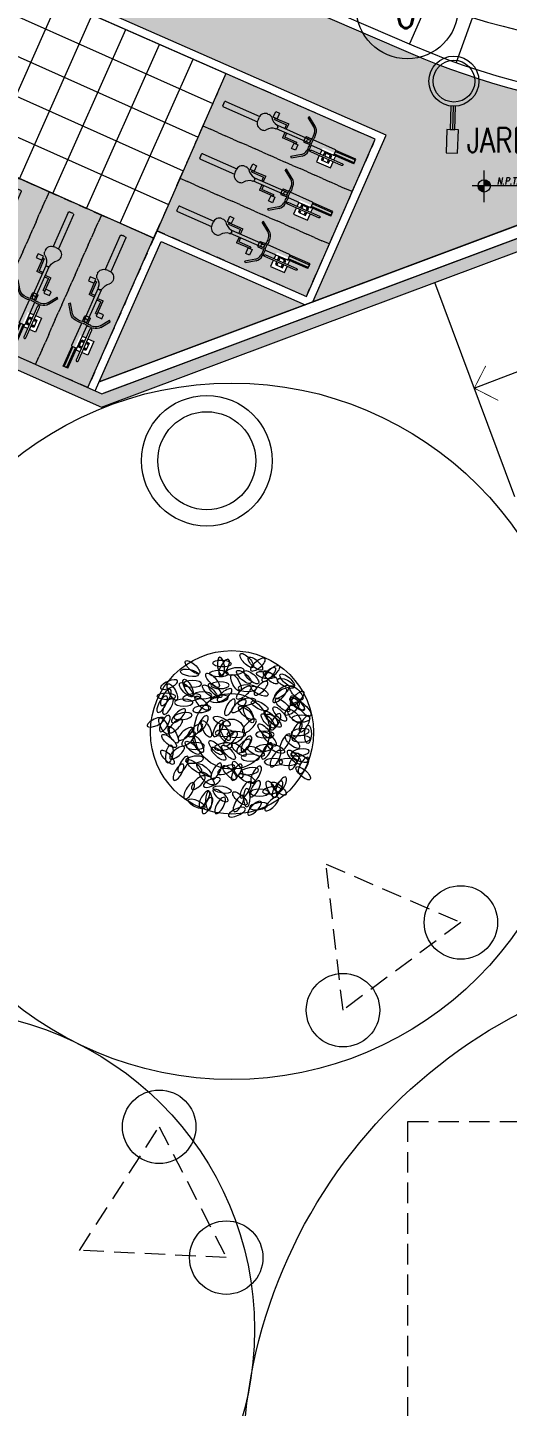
# Model space of a CAD drawing. Header units: millimetres. Extents: x 2471 to 2909, y 1327 to 1568.
# Drawn here: x 2653.18 to 2659.06, y 1389.19 to 1406.07 of the extents above; entities that cross this region are included whole.
import ezdxf
from ezdxf.enums import TextEntityAlignment as Align
from ezdxf.xclip import XClip

# ---------------------------------------------------------------- set-up
doc = ezdxf.new("R2010")
doc.units = ezdxf.units.MM
doc.header["$XCLIPFRAME"] = 2
doc.set_wipeout_variables(frame=1)
for name, pattern in [('ACAD_ISO07W100', [3, 0, -3]), ('CENTER', [2, 1.25, -0.25, 0.25, -0.25]), ('HIDDEN', [0.375, 0.25, -0.125]), ('HIDDEN2', [0.1875, 0.125, -0.0625]), ('PHANTOM', [2.5, 1.25, -0.25, 0.25, -0.25, 0.25, -0.25]), ('XREF_MOBILIARIO_200612$0$DASHED', [19.049999999999997, 12.7, -6.35]), ('XREF_MOBILIARIO_200612$0$DASHED2', [0.375, 0.25, -0.125]), ('XREF_MOBILIARIO_200612$0$HIDDEN2', [0.1875, 0.125, -0.0625])]:
    doc.linetypes.add(name, pattern=pattern)
doc.layers.get('0').update_dxf_attribs({"color": 251, "lineweight": 9})
for name, color, linetype, lineweight in [('A-BICICLETAS', 251, 'Continuous', 13), ('A-EJES', 251, 'PHANTOM', 13), ('A-ESTRUCTURA-HATCH', 251, 'Continuous', 13), ('A-HATCH', 251, 'Continuous', 13), ('A-JARDIN', 251, 'Continuous', 13), ('A-MOBILIARIO', 251, 'Continuous', 13), ('A-MURO ALTO', 251, 'Continuous', 13), ('A-MURO BAJO', 251, 'Continuous', 13), ('A-PROYECCIONES', 251, 'HIDDEN', 13), ('A_30_DispositivosElect', 251, 'Continuous', 13), ('A_30_DispositivosSanit', 251, 'Continuous', 13), ('A_50_TextoAmbiente', 251, 'Continuous', 13), ('A_50_TextoIndicaciones', 251, 'Continuous', 13), ('DLP_VERDE', 251, 'Continuous', 13), ('HATCH', 251, 'Continuous', 13), ('XREF_MOBILIARIO_200612$0$A-TECHO-PROY', 251, 'XREF_MOBILIARIO_200612$0$DASHED', 13), ('XREF_MOBILIARIO_200612$0$I-MUEBLES', 251, 'Continuous', 13), ('XREF_PAISAJISMO_200612$0$A-AN-SYMB', 251, 'Continuous', 13), ('XREF_PAISAJISMO_200612$0$A-PISO', 251, 'Continuous', 13), ('XREF_PAISAJISMO_200612$0$A-PISO-BAJO', 251, 'Continuous', 13), ('XREF_PAISAJISMO_200612$0$HATCH MUROS', 251, 'Continuous', 13), ('XREF_PAISAJISMO_200612$0$I-VEGETACION', 251, 'Continuous', 13), ('XREF_VEGETACION_200612$0$0_PA_ficus', 251, 'Continuous', 13)]:
    doc.layers.add(name, color=color, linetype=linetype, lineweight=lineweight)
doc.styles.add('R100-200', font='romans.shx', dxfattribs={"width": 0.8, "height": 0.3})
doc.styles.add('R80', font='romans.shx', dxfattribs={"width": 0.8, "oblique": 15, "height": 0.1})
doc.styles.add('R80-200', font='romans.shx', dxfattribs={"width": 0.8, "oblique": 10, "height": 0.2})
doc.styles.add('ROMANS', font='romans.shx', dxfattribs={"width": 0.8})

# ---------------------------------------------------------------- blocks, each defined once
blk = doc.blocks.new('TRAZO 2')
at = {"color": 8}
for p, q in [((89.25793376364163, 62.04972528293729, -8.087886063709095e-07), (88.06466411333531, 59.28030292131007, -8.087886063709095e-07)), ((89.66321661628899, 61.91677612811327, -8.087886063709095e-07), (88.63503870763816, 59.05342884454876, -8.087886063709095e-07))]:
    blk.add_line(p, q, dxfattribs=at)
blk.add_arc((91.42486191814533, 68.19328573346138, -8.087886063709095e-07), 8.973568103414745, 253.2064177021454, 292.9666354099556, dxfattribs=at)
blk = doc.blocks.new('A$C64a6e5d1')
at = {"layer": 'A-EJES', "linetype": 'Continuous'}
blk.add_circle((81.94953140366124, 28.38580467365682), 0.6249999999999999, dxfattribs=at)
at = {"layer": 'A-EJES', "color": 1, "linetype": 'Continuous', "style": 'ROMANS', "width": 0.8}
blk.add_text('J', height=0.4999999999999999, dxfattribs=at).set_placement((81.94953140366124, 28.38580467365682), align=Align.MIDDLE_CENTER)
blk = doc.blocks.new('EST P1')
at = {"layer": 'A-ESTRUCTURA-HATCH'}
h = blk.add_hatch(dxfattribs=at)
h.set_pattern_fill('ANSI31', color=256, scale=0.02, angle=-1.27e-14)
h.set_pattern_definition([(44.99999999999999, (-226392.077087921, -8188203.059610654), (-0.04490128060534576, 0.04490128060534578), [])])
h.paths.add_polyline_path([(-3.609998156578513, 5.049997552298009), (-3.610000176762696, 4.849997552111745), (-44.785000133008, 4.84999814722687), (-44.78500010908465, -0.1500023566186428), (-46.9899987593235, -0.1500020446255803), (-46.98999930798891, -11.15000239294022), (-3.609999100328423, -11.15005090925843), (-3.609999100328423, -11.40005090925843), (-47.23999938514316, -11.40005881432444), (-47.23999953552266, 0.1499976431950927), (-45.03499953550636, 0.1499976431950927), (-45.0350001337647, 5.049998153932393)])
h.paths.add_polyline_path([(5.875668717722874, 4.849997540004551), (5.875668724213028, 5.04999746195972), (35.53000006324146, 5.049996703863144), (35.53000006324146, 4.849997698329389)])
h.paths.add_polyline_path([(47.9150172030495, 5.049996227957308), (35.58000069746049, 5.049997348338366), (35.58000069746049, 4.849997348152101), (47.9150167714979, 4.849997607059777)])
h.paths.add_polyline_path([(51.86500159354182, 4.849997512064874), (53.37567124809721, 4.84999814722687), (53.37566821934888, 5.049995731562376), (51.86500180143048, 5.049995731562376)])
edge = h.paths.add_edge_path()
edge.add_arc((63.30066905260901, -0.1500025354325771), 9.699999993899837, 359.9999991583288, 539.9999991583288)
edge.add_line((53.60066905870917, -0.1500023929402232), (53.80066905872081, -0.1500023929402232))
edge.add_arc((63.30066905263811, -0.1500025345012546), 9.4999999939173, 0.904707007975901, 179.9999991462264, ccw=False)
edge.add_line((72.79948476422578, -2.6654452085495e-06), (70.35068066572421, 2.236943691968918e-05))
edge.add_line((70.35068066572421, 2.236943691968918e-05), (70.35067913253442, -0.1499448418617249))
edge.add_line((70.35067913253442, -0.1499448418617249), (73.00066904650885, -0.150002677924931))
edge = h.paths.add_edge_path()
edge.add_arc((63.30071679371758, -0.1499939998611808), 3.299962339182982, 0.0008535084975947384, 49.99468487219946)
edge.add_line((65.42212619486963, 2.377727027982473), (65.4221670004481, -0.1499835988506675))
edge.add_line((65.4221670004481, -0.1499835988506675), (65.27216700115241, -0.1499896282330155))
edge.add_line((65.27216700115241, -0.1499896282330155), (65.27206754402141, 2.496426238678396))
edge.add_arc((63.30066965197329, -0.1500051133334637), 3.300001295406272, 53.31658296793058, 179.9999577317531)
edge.add_line((60.00066835692269, -0.1500026788562536), (59.80066835691105, -0.1500026788562536))
edge.add_arc((63.30067374499049, -0.1500072199851274), 3.50000538808239, 2.4573619850427235, 179.9999256608235, ccw=False)
edge.add_line((66.79746054686257, 5.869567394256592e-05), (69.45068066581734, 3.157090395689011e-05))
edge.add_line((69.45068066581734, 3.157090395689011e-05), (69.45067913254024, -0.1499448418617249))
edge.add_line((69.45067913254024, -0.1499448418617249), (66.60067913253442, -0.1499448418617249))
h.paths.add_polyline_path([(-3.559999100340065, -11.15003591403365), (35.53000069747213, -11.15003591403365), (35.53000069747213, -11.40006590355188), (-3.559999100340065, -11.40006590355188)])
h.paths.add_polyline_path([(35.58000069746049, -11.1500659417361), (71.88000514594023, -11.1501255556941), (71.88000514594023, -11.40006201900542), (35.58000069746049, -11.40000240504742)])
blk = doc.blocks.new('A$C47ad906b')
at = {"linetype": 'ACAD_ISO07W100'}
blk.add_blockref('EST P1', (27.08587306272238, 53.63165718247183), dxfattribs=at)
blk = doc.blocks.new('SIM NIVEL PLANTA')
at = {"linetype": 'Continuous'}
h = blk.add_hatch(dxfattribs=at)
h.set_pattern_fill('_USER', color=256, scale=0.0999963382923852, angle=45, style=0, pattern_type=0)
h.set_pattern_definition([(45, (35396.10580914898, 26516.48920438578), (-0.0707080889003696, 0.0707080889003696), [])])
h.paths.add_polyline_path([(-17.03192196782002, 1e-16), (-15.53208676343602, 1e-16, 0.4092090227661144), (-17.03192196782002, 1.474380134766136)])
h.paths.add_polyline_path([(-18.53175717220401, -1e-16, 0.4192358746569979), (-17.03192196782002, -1.525729753993459), (-17.03192196782002, 0)])
for p, q in [((-17.03192196782002, -3.974827738415029), (-17.03192196782002, 3.71603278895526)), ((0, 0), (-20, 0))]:
    blk.add_line(p, q)
blk.add_circle((-17.03192196782002, -0.0256748096136619), 1.500054944379798, dxfattribs=at)
at = {"style": 'R80'}
blk.add_attdef('N.P.T.+0.00', text='', height=2.029999999999998, dxfattribs=at).set_placement((-7.766043381718013, 2.014999999999999), align=Align.MIDDLE_CENTER)
blk = doc.blocks.new('XREF_VEGETACION_200612$0$FICUS')
at = {"color": 251, "lineweight": 9}
blk.add_circle((0.5864796282112366, 0.315280323382467), 0.4, dxfattribs=at)
at = {"color": 251, "lineweight": 0, "extrusion": (0, 0, -1)}
for centre, major_axis, ratio, start_param, end_param in [((0.5327388649166096, 0.638210698030889), (-0.006410600426255842, 0.04472005977279572), 0.3684211748656328, 3.141592653643388, 9.424777960822974), ((0.5476775644201552, 0.6330791153013706), (0.02234142553536064, 0.03926627368301424), 0.3684211748617768, 3.141592653571638, 9.424777960751225), ((0.601647491013864, 0.6138202529400587), (0.04462719390776559, 0.007028023046474403), 0.3684211748498238, 3.141592653625614, 9.4247779608052), ((0.7672885463980492, 0.5980384340509772), (0.03194510560245504, 0.03194510560245518), 0.3684211748878227, 3.141592653589792, 9.42477796076938), ((0.7286882197804516, 0.5309696854092181), (0.03194510560245505, 0.03194510560245505), 0.3684211748878228, 3.141592653589792, 9.42477796076938), ((0.2443842682696413, 0.4529052693396807), (0.02234142553126547, 0.03926627368534434), 0.3684211748910645, 3.141592653854718, 9.424777961034305), ((0.2624991375778336, 0.486288505140692), (0.02234142553126547, 0.03926627368534434), 0.3684211748910645, 3.141592653854718, 9.424777961034305), ((0.2729172321851365, 0.4433973878622055), (0.02234142553536064, 0.03926627368301424), 0.3684211748617768, 3.141592653571638, 9.424777960751225), ((0.5236368270270759, 0.4791184565983713), (0.04462719390634241, 0.007028023045083365), 0.3684211748744535, 3.141592653587303, 9.424777960766887), ((0.5762105283356505, 0.438167336396873), (0.02234142553507889, 0.03926627368230848), 0.3684211748679162, 3.141592653485878, 9.424777960665462), ((0.6583825002599042, 0.4649393195286393), (0.04462719390634241, 0.007028023045083365), 0.3684211748744535, 3.141592653587303, 9.424777960766887), ((0.8208826098416466, 0.4955218336544931), (0.03194510560245504, 0.03194510560245518), 0.368421174863996, 3.141592653589792, 9.42477796076938), ((0.3244512000965187, 0.3962678886018693), (0.03194510560245504, 0.03194510560245518), 0.3684211748759093, 3.141592653589792, 9.42477796076938), ((0.4385343131289119, 0.4294914845377207), (0.04462719390631249, 0.007028023046034723), 0.3684211748620869, 3.141592653598871, 9.424777960778457), ((0.7997187543369364, 0.366858150344342), (0.02234142553580591, 0.0392662736835221), 0.3684211748480505, 3.141592653540858, 9.424777960720444), ((0.2569762514758622, 0.3583503034897149), (0.02234142553126547, 0.03926627368534434), 0.3684211748910645, 3.141592653854718, 9.424777961034305), ((0.4430567055096617, 0.3573502525687218), (0.02234142553536064, 0.03926627368301424), 0.3684211748617768, 3.141592653571638, 9.424777960751225), ((0.5191446005337639, 0.3335805083625019), (0.02234142553536064, 0.03926627368301424), 0.3684211748617768, 3.141592653571638, 9.424777960751225), ((0.6719531842827564, 0.3466408997774124), (0.03194510560245504, 0.03194510560245518), 0.3684211748759093, 3.141592653589792, 9.42477796076938), ((0.9043396132619819, 0.3240726264193654), (0.02234142553126547, 0.03926627368534434), 0.3684211748910645, 3.141592653854718, 9.424777961034305), ((0.9423835738707567, 0.357350236736238), (0.02234142553580591, 0.0392662736835221), 0.3684211748480505, 3.141592653540858, 9.424777960720444), ((0.3740943594457349, 0.2828347901813686), (0.03194510560245504, 0.03194510560245518), 0.368421174863996, 3.141592653589792, 9.42477796076938), ((0.5489996477699606, 0.3117853500880301), (0.04517720159508111, 1.623520000000615e-12), 0.3684211748582171, 3.141592653687336, 9.424777960866923), ((0.6435856796742883, 0.2473869384266436), (0.03194510560245504, 0.03194510560245518), 0.3684211748878227, 3.141592653589792, 9.42477796076938), ((0.657053934817668, 0.2575173731893301), (0.02234142553536064, 0.03926627368301424), 0.3684211748617768, 3.141592653571638, 9.424777960751225), ((0.8472737116680946, 0.2670252709649503), (0.02234142553560815, 0.03926627368363454), 0.3684211748563822, 3.141592653554528, 9.424777960734115), ((0.9207819705770817, 0.3160583856515586), (0.04462719390663056, 0.007028023044014882), 0.3684211748568452, 3.141592653476021, 9.424777960655607), ((0.9248691365937702, 0.2834270759485662), (0.0451772015950811, 2.305920000189245e-12), 0.3684211748582172, 3.14159265372833, 9.424777960907916), ((0.5449124817241682, 0.245162698905915), (0.04462719390651616, 0.00702802304398032), 0.3684211748578107, 3.141592653520209, 9.424777960699796), ((0.7434850403951714, 0.2380731380544603), (0.04462719390634241, 0.007028023045083365), 0.3684211748744535, 3.141592653587303, 9.424777960766887), ((0.7569193084782455, 0.2242397628724575), (0.02234142553536064, 0.03926627368301424), 0.3684211748617768, 3.141592653571638, 9.424777960751225), ((0.7997187543369364, 0.1862082029692829), (0.02234142553536064, 0.03926627368301424), 0.3684211748617768, 3.141592653571638, 9.424777960751225), ((0.8905770731362281, 0.1721560652367771), (0.02234142553507889, 0.03926627368230848), 0.3684211748679162, 3.141592653485878, 9.424777960665462), ((0.9207819705770817, 0.2168044243007898), (0.04462719390663056, 0.007028023044014882), 0.3684211748568452, 3.141592653476021, 9.424777960655607), ((0.3241693646559725, 0.1196529669687152), (0.02234142553126547, 0.03926627368534434), 0.3684211748910645, 3.141592653854718, 9.424777961034305), ((0.3479468170990003, 0.1576845259405673), (0.02234142553536064, 0.03926627368301424), 0.3684211748617768, 3.141592653571638, 9.424777960751225), ((0.5096336300484836, 0.1244068997912109), (0.02234142553126547, 0.03926627368534434), 0.3684211748910645, 3.141592653854718, 9.424777961034305), ((0.6094990036945092, 0.1196529665030539), (0.02234142553507889, 0.03926627368230848), 0.3684211748679162, 3.141592653485878, 9.424777960665462), ((0.6725662525714142, 0.124640038702637), (0.0446271939060997, 0.007028023046625123), 0.3684211748744535, 3.141592653681072, 9.42477796086066), ((0.7046088659117231, 0.1101450682617724), (0.02234142553560815, 0.03926627368363454), 0.3684211748563822, 3.141592653554528, 9.424777960734115), ((0.9376280886353925, 0.1529305763542652), (0.02234142553126547, 0.03926627368534434), 0.3684211748910645, 3.141592653854718, 9.424777961034305), ((0.3763523684610846, 0.02866804134100676), (0.02234142553560815, 0.03926627368363454), 0.3684211748563822, 3.141592653554528, 9.424777960734115), ((0.4214813084399793, 0.06886546546593308), (0.03194510560245504, 0.03194510560245518), 0.368421174863996, 3.141592653589792, 9.42477796076938), ((0.6526749526528874, 0.03363168193027377), (0.02234142553536064, 0.03926627368301424), 0.3684211748617768, 3.141592653571638, 9.424777960751225), ((0.6998533806763589, 0.03883588220924139), (0.02234142553536064, 0.03926627368301424), 0.3684211748617768, 3.141592653571638, 9.424777960751225), ((0.8093790623534005, 0.03644547099247575), (0.02234142553126547, 0.03926627368534434), 0.3684211748910645, 3.141592653854718, 9.424777961034305), ((0.8281880056601949, 0.05695173470303416), (0.02234142553536064, 0.03926627368301424), 0.3684211748617768, 3.141592653571638, 9.424777960751225), ((0.4515104356105439, -0.0112682725302875), (0.02234142553536064, 0.03926627368301424), 0.3684211748617768, 3.141592653571638, 9.424777960751225), ((0.4667067454283824, -0.04264114424586296), (0.02234142553126547, 0.03926627368534434), 0.3684211748910645, 3.141592653854718, 9.424777961034305), ((0.4730602767085657, -0.01885917596518993), (-4.569760000003867e-12, 0.04517720159431984), 0.368421174881272, 3.141592653864345, 9.424777961043931), ((0.5285281847027363, -0.04264114471152425), (0.02234142553536064, 0.03926627368301424), 0.3684211748617768, 3.141592653571638, 9.424777960751225), ((0.6188825616700342, -0.03313324693590403), (0.02234142553560815, 0.03926627368363454), 0.3684211748563822, 3.141592653554528, 9.424777960734115), ((0.6593834038940258, -0.004426688887178898), (-4.569760000003867e-12, 0.04517720159431984), 0.368421174881272, 3.141592653864345, 9.424777961043931), ((0.7812170995166525, 0.03116221260279417), (0.04462719390766431, 0.007028023046356158), 0.3684211748674325, 3.141592653664714, 9.4247779608443), ((0.6971903563244268, -0.056337536778301), (0.03194510560245504, 0.03194510560245518), 0.368421174863996, 3.141592653589792, 9.42477796076938), ((0.7173902140784776, -0.04682303545996547), (0.04462719390776559, 0.007028023046474403), 0.3684211748498238, 3.141592653625614, 9.4247779608052)]:
    blk.add_ellipse(centre, major_axis=major_axis, ratio=ratio, start_param=start_param, end_param=end_param, dxfattribs=at)
at = {"color": 251, "lineweight": 0}
for centre, major_axis, ratio, start_param, end_param in [((0.6587975885777269, 0.6669943099841475), (-0.03103175099155471, 0.03283306221329583), 0.3684211748878227, 3.141592653589792, 9.42477796076938), ((0.3781195319170365, 0.6063009025529027), (-0.04441130640190705, 0.008283441770372166), 0.3684211748620871, 3.141592653598871, 9.424777960778457), ((0.4912205928267213, 0.5698740715160966), (-0.03103175099155488, 0.03283306221329585), 0.3684211748759091, 3.141592653589792, 9.42477796076938), ((0.522101342852693, 0.6027825167402625), (-0.04515924249696432, 0.0012737193815616), 0.3684211748582169, 3.141592653687336, 9.424777960866923), ((0.7511329717672197, 0.5954790008254349), (-0.04441130640374018, 0.008283441768099363), 0.3684211748507897, 3.141592653503849, 9.424777960683436), ((0.2948371892125579, 0.5127007681876421), (-0.02122547669744591, 0.03988055519758497), 0.3684211748617769, 3.141592653571638, 9.424777960751225), ((0.3622183653787943, 0.5238658641465008), (-0.03103175099155488, 0.03283306221329585), 0.3684211748759091, 3.141592653589792, 9.42477796076938), ((0.3715649980294984, 0.5343158538453281), (-0.02122547669744591, 0.03988055519758497), 0.3684211748617769, 3.141592653571638, 9.424777960751225), ((0.5039995307015488, 0.5198669163510203), (-0.03103175099155488, 0.03283306221329585), 0.3684211748520826, 3.141592653589792, 9.42477796076938), ((0.6060584609076614, 0.5569374016486108), (-0.02122547669741424, 0.03988055519749859), 0.3684211748625209, 3.141592653468768, 9.424777960648353), ((0.9015724261116702, 0.5089401132427156), (-0.03103175099155488, 0.03283306221329585), 0.3684211748520826, 3.141592653589792, 9.42477796076938), ((0.2643795206240611, 0.4917560033500195), (-0.04515924249696432, 0.0012737193815616), 0.3684211748582169, 3.141592653687336, 9.424777960866923), ((0.4383990518108476, 0.457885698415339), (-0.03103175099155488, 0.03283306221329585), 0.3684211748639962, 3.141592653589792, 9.42477796076938), ((0.9072623075044248, 0.4591329218819737), (-0.03103175099155488, 0.03283306221329585), 0.3684211748878226, 3.141592653589792, 9.42477796076938), ((0.6683198936952977, 0.4029945456422865), (-0.02122547669744591, 0.03988055519758497), 0.3684211748617769, 3.141592653571638, 9.424777960751225), ((0.7628826725995168, 0.3710041060112417), (-0.03103175099155488, 0.03283306221329585), 0.3684211748520826, 3.141592653589792, 9.42477796076938), ((0.7774605510203401, 0.3847777117043734), (-0.03103175099155488, 0.03283306221329585), 0.3684211748759091, 3.141592653589792, 9.42477796076938), ((0.8205945659865392, 0.404838286805898), (-0.03103175099155488, 0.03283306221329585), 0.3684211748639959, 3.141592653589792, 9.42477796076938), ((0.8922343624435598, 0.3941277558915317), (-0.03103175099155488, 0.03283306221329585), 0.3684211748520826, 3.141592653589792, 9.42477796076938), ((0.9403291243506828, 0.4294715574942529), (-0.03103175099155488, 0.03283306221329585), 0.3684211748878226, 3.141592653589792, 9.42477796076938), ((0.25343133181741, 0.3461865815334022), (-0.02122547669744591, 0.03988055519758497), 0.3684211748617768, 3.141592653571638, 9.424777960751225), ((0.2984469688526588, 0.3033421603031456), (-0.02122547669328656, 0.03988055519979872), 0.3684211748910645, 3.141592653854718, 9.424777961034305), ((0.461007731675636, 0.3320479840040207), (-0.02122547669744591, 0.03988055519758497), 0.3684211748617769, 3.141592653571638, 9.424777960751225), ((0.5524896734132199, 0.315213814843446), (-0.02122547669744591, 0.03988055519758497), 0.3684211748617769, 3.141592653571638, 9.424777960751225), ((0.747305383119965, 0.321796755772084), (-0.03103175099155471, 0.03283306221329583), 0.3684211748878228, 3.141592653589792, 9.42477796076938), ((0.9588379549531965, 0.3057453646324575), (0.001273719379066399, 0.04515924249627327), 0.3684211748475762, 3.141592653538649, 9.424777960718234), ((0.4208343816717388, 0.2570876921527088), (-0.02122547669767585, 0.03988055519821199), 0.3684211748563821, 3.141592653554528, 9.424777960734115), ((0.5067859258851968, 0.2404485829174519), (-0.03103175099155488, 0.03283306221329585), 0.3684211748520826, 3.141592653589792, 9.42477796076938), ((0.7704802612424828, 0.2826577750965953), (-0.03103175099155488, 0.03283306221329585), 0.3684211748639959, 3.141592653589792, 9.42477796076938), ((0.2706093703454826, 0.1931772730313241), (0.03103175099155488, -0.03283306221329585), 0.3684211748878229, 3.141592653589792, 9.42477796076938), ((0.2797753272025147, 0.2088438156060874), (-0.007668882833621445, -0.04452154287523873), 0.3684211748346687, 3.141592653344095, 9.424777960523677), ((0.5699877915030811, 0.2173887975513935), (-0.03103175099155471, 0.03283306221329583), 0.3684211748639963, 3.141592653589792, 9.42477796076938), ((0.8913013653218513, 0.1938007157295942), (-0.03103175099155488, 0.03283306221329585), 0.3684211748520826, 3.141592653589792, 9.42477796076938), ((0.574278496846091, 0.1179743441753089), (-0.03103175099155488, 0.03283306221329585), 0.3684211748520826, 3.141592653589792, 9.42477796076938), ((0.6139469138433924, 0.1327586197294295), (-0.02122547669351649, 0.03988055520042577), 0.3684211748856694, 3.141592653837608, 9.424777961017195), ((0.779721315819188, 0.03671456128358841), (-0.02122547669744591, 0.03988055519758497), 0.3684211748617769, 3.141592653571638, 9.424777960751225), ((0.5382358381757513, 0.03454212518408895), (-0.04441130640230016, 0.008283441767618879), 0.3684211748630526, 3.141592653477107, 9.424777960656693)]:
    blk.add_ellipse(centre, major_axis=major_axis, ratio=ratio, start_param=start_param, end_param=end_param, dxfattribs=at)
for centre, major_axis, ratio in [((0.7013031978713116, 0.6511734565719962), (-0.03401883526846113, 0.02972706495662242), 0.3684211748525958), ((0.3926304058113601, 0.6340294443070889), (-0.03401883526805104, 0.02972706495633056), 0.3684211748693668), ((0.537678632317693, 0.6519898665137589), (0.04515924249702546, -0.00127371937939488), 0.3684211748582167), ((0.6446715957135893, 0.5864899875596166), (-0.034018835266588, 0.02972706495800481), 0.3684211748566799), ((0.682154236768838, 0.5850998121313751), (-0.03401883526448624, 0.02972706495866784), 0.3684211748787147), ((0.7760555769345956, 0.5845705769024789), (-0.03401883526805104, 0.02972706495633056), 0.3684211748693668), ((0.4782292975287419, 0.5151807852089405), (-0.03401883526805104, 0.02972706495633056), 0.3684211748693668), ((0.7223340995260514, 0.5169276264496148), (-0.04067834778161843, 0.01965328384092576), 0.3684211748690984), ((0.8507324371021241, 0.5549591854214668), (-0.04067834778161843, 0.01965328384092576), 0.3684211748690984), ((0.8573526125692297, 0.5690916613675654), (-0.03401883526448624, 0.02972706495866784), 0.3684211748787147), ((0.7223340995260514, 0.4456184236332774), (-0.04067834778161843, 0.01965328384092576), 0.3684211748690984), ((0.8348913463414647, 0.448625547811389), (-0.03401883526972547, 0.02972706495517554), 0.3684211748525956), ((0.906223782338202, 0.453379497397691), (-0.03401883526805104, 0.02972706495633056), 0.3684211748693668), ((0.6541825924359728, 0.4105939888395369), (-0.03401883526972547, 0.02972706495517554), 0.3684211748525956), ((0.7920919004827738, 0.3725624131038785), (-0.03401883526805104, 0.02972706495633056), 0.3684211748693668), ((0.5368698341335403, 0.3695553047582507), (-0.04067834778161843, 0.01965328384092576), 0.3684211748690984), ((0.2784985501784831, 0.2727295495569706), (-0.03401883526972547, 0.02972706495517554), 0.3684211748525956), ((0.3926304057968082, 0.239451939240098), (-0.03401883526939393, 0.02972706495479376), 0.3684211748566799), ((0.6073319873976288, 0.3050600793212652), (0.04515924249704467, -0.001273719378712801), 0.368421174858217), ((0.882373448825092, 0.2687760842964053), (-0.03401883526448624, 0.02972706495866784), 0.3684211748787147), ((0.5210287433874328, 0.2109282622113824), (-0.03401883526972547, 0.02972706495517554), 0.3684211748525956), ((0.6208941170480102, 0.2299440419301391), (-0.03401883526805104, 0.02972706495633056), 0.3684211748693668), ((0.7033121323183877, 0.2221829677000642), (-0.04067834778161843, 0.01965328384092576), 0.3684211748690984), ((0.8031775059935171, 0.2364448145963252), (-0.04067834778161843, 0.01965328384092576), 0.3684211748690984), ((0.9174586729204748, 0.1912689115852118), (-0.04067834778161843, 0.01965328384092576), 0.3684211748690984), ((0.4021414025046397, 0.1491269571706653), (-0.03401883526524496, 0.02972706495954175), 0.3684211748693667), ((0.4496963336132467, 0.1301111774519086), (-0.03401883526972547, 0.02972706495517554), 0.3684211748525956), ((0.9358676428237231, 0.1150780254974961), (-0.03401883526448624, 0.02972706495866784), 0.3684211748787147), ((0.4630329876817996, 0.0901748645119369), (-0.03401883526524496, 0.02972706495954175), 0.3684211748693667), ((0.6605126864742488, 0.08907249290496111), (-0.04067834778149264, 0.0196532838380352), 0.3684211748656177), ((0.816309608402662, 0.03909597732126713), (-0.03401883526524496, 0.02972706495954175), 0.3684211748693667), ((0.5304123275564052, 0.005848641507327557), (-0.03401883526524496, 0.02972706495954175), 0.3684211748693667), ((0.6255221897736192, -0.008413204923272133), (-0.03401883526805104, 0.02972706495633056), 0.3684211748693668), ((0.4130995692539727, -0.03519004164263606), (-0.04067834778161843, 0.01965328384092576), 0.3684211748690984)]:
    blk.add_ellipse(centre, major_axis=major_axis, ratio=ratio, dxfattribs=at)
at = {"color": 251, "lineweight": 0, "extrusion": (0, 0, -0.9999999999999999)}
blk.add_ellipse((0.7136691538762534, 0.6467358018271625), major_axis=(0.03484343240749584, 0.0287561256426688), ratio=0.3684211748566798, dxfattribs=at)
at = {"color": 251, "lineweight": 0, "extrusion": (0, 0, -1)}
for centre, major_axis, ratio in [((0.7848915668437257, 0.6103823352605104), (0.0348434324034824, 0.02875612564753199), 0.3684211748693667), ((0.3929783460625913, 0.5528306853957474), (-0.04517720159508111, 1.226399999937834e-12), 0.3684211748582168), ((0.5277239930728683, 0.5457411082461476), (-0.04517720159508111, 1.226399999937834e-12), 0.3684211748582168), ((0.644088349872618, 0.5097252940759063), (0.03484343240269938, 0.02875612564667983), 0.3684211748787148), ((0.6624696663056966, 0.5315619711764157), (-0.04517720159355873, 7.548799998533864e-13), 0.3684211748706314), ((0.350427062890958, 0.4606662844307721), (-0.04517720159355873, 7.548799998533864e-13), 0.3684211748706314), ((0.4426214791747043, 0.4961141357198358), (-0.04517720159355873, 7.548799998533864e-13), 0.3684211748706314), ((0.6199995226925239, 0.4433548161759973), (0.03484343240269938, 0.02875612564667983), 0.3684211748787148), ((0.8813136776880128, 0.4312286106869578), (0.03484343240496977, 0.02875612564392881), 0.3684211748565427), ((0.2124232575297356, 0.3643089621327817), (0.04121627888874384, 0.01849859179882561), 0.3684211748539282), ((0.3585212642647093, 0.3073543072678149), (0.03484343240783792, 0.02875612564304111), 0.3684211748525956), ((0.4065934191603446, 0.3250217717140913), (0.0348434324034824, 0.02875612564753199), 0.3684211748693667), ((0.9248691366083222, 0.382681037299335), (-0.04517720159508111, 5.441599999660387e-13), 0.3684211748582168), ((0.7475722064264119, 0.3046957901678979), (-0.04517720159508111, 1.226399999937834e-12), 0.3684211748582168), ((0.3174312832124997, 0.2153917993418872), (-0.03484343240348241, -0.02875612564753199), 0.3684211748693667), ((0.4071620983886532, 0.247979240026325), (-0.04517720159355873, 7.548799998533864e-13), 0.3684211748706314), ((0.6766534186026547, 0.1912626903504133), (-0.04517720159508111, 1.226399999937834e-12), 0.3684211748582168), ((0.7901234633754939, 0.1699939765967429), (-0.04517720159355873, 7.548799998533864e-13), 0.3684211748706314), ((0.861042224947596, 0.1699939761310816), (-0.04517720159355873, 7.548799998533864e-13), 0.3684211748706314), ((0.72147738012427, 0.0197996161878109), (-0.04517720159355873, 7.548799998533864e-13), 0.3684211748706314)]:
    blk.add_ellipse(centre, major_axis=major_axis, ratio=ratio, dxfattribs=at)
at = {"color": 251, "lineweight": 0, "extrusion": (0, 0, -0.9999999999999998)}
for centre, major_axis, ratio in [((0.2781332699814811, 0.5491610071621835), (0.04121627888873457, 0.01849859179884641), 0.3684211748690984), ((0.8313025744137121, 0.5134883834980428), (0.0348434324039984, 0.02875612564510573), 0.3684211748660283), ((0.5501698219886748, 0.49763856921345), (0.0348434324061968, 0.02875612564424303), 0.3684211748693665), ((0.5581419265363365, 0.1322749904356897), (0.04121627888873457, 0.01849859179884641), 0.3684211748690984), ((0.4879629134229617, 0.06969047524034977), (0.0412162788872605, 0.01849859179878321), 0.3684211748656177), ((0.6107071017613634, -0.07570374710485339), (0.0412162788872605, 0.01849859179878321), 0.3684211748656177)]:
    blk.add_ellipse(centre, major_axis=major_axis, ratio=ratio, dxfattribs=at)
at = {"color": 251, "lineweight": 0, "extrusion": (0, 0, -0.9999999999999999)}
for centre, major_axis, ratio, start_param, end_param in [((0.3888911800167989, 0.4862080337479711), (0.04462719390644369, 0.00702802304520176), 0.3684211748568451, 3.141592653548205, 9.424777960727791), ((0.3463398968597176, 0.3940436327829957), (0.0446271939062113, 0.007028023045916479), 0.3684211748796953, 3.141592653637971, 9.424777960817556), ((0.4030749323428608, 0.1813565888442099), (0.0446271939062113, 0.007028023045916479), 0.3684211748796953, 3.141592653637971, 9.424777960817556)]:
    blk.add_ellipse(centre, major_axis=major_axis, ratio=ratio, start_param=start_param, end_param=end_param, dxfattribs=at)
at = {"color": 251, "lineweight": 0, "extrusion": (0, 0, -0.9999999999999998)}
for centre, ratio in [((0.9059851499914657, 0.4813426965847611), 0.3684211748639958), ((0.3102674477850087, 0.346640900708735), 0.3684211748520828), ((0.5797587942506652, 0.2828347901813686), 0.3684211748639958), ((0.7814913420006633, -0.03513630060479045), 0.3684211748639958)]:
    blk.add_ellipse(centre, major_axis=(0.03194510560245522, 0.03194510560245522), ratio=ratio, start_param=3.141592653589792, end_param=9.42477796076938, dxfattribs=at)
blk = doc.blocks.new('XREF_MOBILIARIO_200612$0$BANCA1')
blk.add_circle((-4.656612873077393e-10, 9.313225746154785e-10), 0.4499999999999886)
blk = doc.blocks.new('XREF_MOBILIARIO_200612')
at = {"layer": 'XREF_MOBILIARIO_200612$0$A-TECHO-PROY', "linetype": 'XREF_MOBILIARIO_200612$0$DASHED2'}
for points, elevation in [([(99.23238852893863, 73.58029097397421), (99.0241027105703, 75.36819953367927), (100.6766198521027, 74.65462606378176)], 1.080078993760058e-07), ([(96.00396218704546, 70.64089348871249), (96.97992680374276, 72.15333954294218), (97.80176120021054, 70.55190636457276)], 1.080079045589551e-07)]:
    blk.add_lwpolyline(points, close=True, dxfattribs=dict(at, elevation=elevation))
at = {"layer": 'XREF_MOBILIARIO_200612$0$A-TECHO-PROY', "linetype": 'XREF_MOBILIARIO_200612$0$HIDDEN2', "ltscale": 2, "elevation": 1.584228079882682e-07}
blk.add_lwpolyline([(100.0280127505652, 72.21954654671187), (108.5280127505652, 72.21954654671187), (108.5280127505652, 63.71954654671187), (100.0280127505652, 63.71954654671187)], close=True, dxfattribs=at)
at = {"layer": 'XREF_MOBILIARIO_200612$0$I-MUEBLES'}
for p, rotation in [((100.6766198521027, 74.65462606378176, 1.080078993760058e-07), 238.0854079934007), ((99.23238852893863, 73.58029097397421, 1.080078993760058e-07), 238.0854079934007), ((96.97992680374276, 72.15333954294218, 1.080079045589551e-07), 319.8724922883634), ((97.80176120021054, 70.55190636457276, 1.080079045589551e-07), 319.8724922883634)]:
    blk.add_blockref('XREF_MOBILIARIO_200612$0$BANCA1', p, dxfattribs=dict(at, rotation=rotation))
blk = doc.blocks.new('A$Cda3111fd')
at = {"layer": 'XREF_PAISAJISMO_200612$0$HATCH MUROS', "true_color": 0xf8991e, "transparency": 33554636}
h = blk.add_hatch(color=30, dxfattribs=at)
h.dxf.hatch_style = 1
h.paths.add_polyline_path([(93.5896877743362, 54.51627953816205), (93.54901681482443, 54.6612145146355), (67.62725081673125, 44.96985492389649), (66.58676029680646, 45.43021770659834), (66.52606829689466, 45.29304456990212), (67.62249088534736, 44.80793471913785)])
at = {"layer": 'XREF_PAISAJISMO_200612$0$A-AN-SYMB'}
blk.add_line((72.18968361703446, 45.04064134322107, 1.57157086263641e-05), (87.18892490773578, 50.79307523369789, 1.57157086263641e-05), dxfattribs=at)
at = {"layer": 'XREF_PAISAJISMO_200612$0$A-AN-SYMB', "const_width": 0.009999999999999998, "elevation": 1.57157086263641e-05, "flags": 128}
blk.add_lwpolyline([(72.48287546113716, 44.89041734393686), (72.18953460868215, 45.04054033569992), (72.32882090096246, 45.3127062395215)], dxfattribs=at)
at = {"layer": 'XREF_PAISAJISMO_200612$0$A-PISO'}
blk.add_circle((69.21776724755182, 40.84010505862534, 1.710870057237477e-05), 0.4632437169923378, dxfattribs=at)
at = {"layer": 'XREF_PAISAJISMO_200612$0$A-PISO-BAJO'}
blk.add_line((72.68645723827649, 43.71190625242889, 1.57157086263641e-05), (71.70591133084963, 46.33460137899965, 1.57157086263641e-05), dxfattribs=at)
at = {"layer": 'XREF_PAISAJISMO_200612$0$A-PISO-BAJO', "elevation": 1.57157086263641e-05}
for points in [[(66.52606829689466, 45.29304456990212), (67.62249088534736, 44.80793471913785), (93.5896877743362, 54.51627953816205)], [(66.58676029680646, 45.43021770659834), (67.62725081673125, 44.96985492389649), (93.54901681482443, 54.6612145146355)]]:
    blk.add_lwpolyline(points, dxfattribs=at)
at = {"layer": 'XREF_PAISAJISMO_200612$0$A-PISO-BAJO'}
for centre, radius in [((69.21776724755182, 40.84010505862534, 1.710870057237477e-05), 4.263243716992335), ((75.62613267856068, 31.8157267048955, 1.715911548028538e-05), 6.272834521595652), ((65.5895094301959, 33.51929949689656, 1.710870057237477e-05), 3.907340648117663)]:
    blk.add_circle(centre, radius, dxfattribs=at)
at = {"layer": 'XREF_PAISAJISMO_200612$0$I-VEGETACION'}
blk.add_circle((69.21776724755182, 40.84010505862534, 1.710870057237477e-05), 0.15, dxfattribs=at)
blk.add_blockref('XREF_MOBILIARIO_200612', (-28.65185985536664, -36.15390878543258, 1.57157086263641e-05))
at = {"layer": 'XREF_VEGETACION_200612$0$0_PA_ficus', "xscale": 2.49999999999999, "yscale": 2.49999999999999, "zscale": 2.49999999999999}
blk.add_blockref('XREF_VEGETACION_200612$0$FICUS', (67.75374411421944, 40.03964657709002, 1.57157086263641e-05), dxfattribs=at)
blk = doc.blocks.new('IS_PLANTA GENERAL')
at = {"ltscale": 5}
for radius in [0.8, 0.6]:
    blk.add_circle((28.03265375085175, -140.8234916143119), radius, dxfattribs=at)
blk = doc.blocks.new('A$C4760cff2')
at = {"layer": 'A_50_TextoAmbiente', "style": 'R100-200', "width": 0.8}
blk.add_text('JARDIN', height=0.2999999999999998, dxfattribs=at).set_placement((42.84166052224464, -60.71694714482874))
blk = doc.blocks.new('base general')
at = {"layer": 'A-PROYECCIONES', "color": 152, "linetype": 'CENTER', "ltscale": 0.5, "true_color": 0x2776bb, "transparency": 33554623, "elevation": 3.502666436389416e-06}
for points in [[(8.462758510548156, -6.795546716079116), (12.07615108732716, 7.749258300289512, -0.04325694803446378), (12.43148156465031, 8.786772175692022), (16.16255051159533, 17.22260699886829, -0.4243576724680319), (28.44580745283747, 22.02546374406666, -0.4243576724680319)], [(9.772932886844501, -7.12103573884815), (13.38632546362351, 7.423769277520478, -0.04325694805902033), (13.66611324102269, 8.24070933740586), (17.4031470688642, 16.69003057572991, -0.4248715780125328), (27.88312773799407, 20.79831601772457)], [(11.08310726314085, -7.446524761617184), (14.69649983989075, 7.098280254751444, -0.04325694804040484), (14.90074491739506, 7.694646499119699), (18.64428504870739, 16.15867829415947, -0.4255392176453704), (27.32044802326709, 19.57116829417646, -0.4255392176453704)]]:
    blk.add_lwpolyline(points, format="xyb", dxfattribs=at)
blk = doc.blocks.new('BICICLETA')
at = {"ltscale": 0.1}
for p, q in [((-0.0352169326506555, 0), (-0.0352169326506555, -0.3043964114040136)), ((0.0352169326506555, 0), (-0.0352169326506555, 0)), ((0.0352169326506555, 0), (0.0352169326506555, -0.3060924336314201)), ((-0.0219918483053334, -0.3035321608185768), (-0.0219918483053334, -0.0161127932369709)), ((-0.0102528707357124, -0.0043738167732954), (0.0073555955896154, -0.0043738167732954)), ((0.0190945731010288, -0.0161127932369709), (0.0190945731010288, -0.3035321608185768)), ((-0.042535059095826, -0.3152711372822523), (-0.042535059095826, -0.6538007911294699)), ((0.0278988062636927, -0.3035321608185768), (-0.030796081526205, -0.3035321608185768)), ((0.0396377838333137, -0.3152711372822523), (0.0396377838333137, -0.6538007911294699)), ((-0.2294698675977997, -0.7060678862035275), (-0.317238318210002, -0.8312386739999055)), ((-0.211091686564032, -0.7206780482083559), (-0.2988601372344419, -0.845848836004734)), ((-0.1006510849110782, -0.6495964899659157), (-0.136093778302893, -0.6538777090609074)), ((-0.097835585474968, -0.6729050148278475), (-0.1332782788667828, -0.6771862339228392)), ((-0.0226960347499699, -0.681324178352952), (-0.0625106919324026, -0.6739967521280051)), ((-0.0226960347499699, -0.6574519332498312), (-0.0582612127182074, -0.6509065739810467)), ((-0.042535059095826, -0.6776730362325907), (-0.042535059095826, -0.755668381229043)), ((0.0278988062636927, -0.7674073576927185), (-0.030796081526205, -0.7674073576927185)), ((-0.0249265927122906, -0.7087124697864056), (-0.0249265927122906, -1.187924370169639)), ((0.0197987574501895, -0.6574519332498312), (0.0553639375721105, -0.6509065739810467)), ((0.0197987574501895, -0.681324178352952), (0.059613416728098, -0.6739967521280051)), ((0.022029317507986, -0.7087124697864056), (0.022029317507986, -1.187924370169639)), ((0.0396377838333137, -0.6776730362325907), (0.0396377838333137, -0.755668381229043)), ((0.0949383102124557, -0.6729050148278475), (0.1303810036624782, -0.6771862339228392)), ((0.0977538097067736, -0.6495964899659157), (0.1331965030985884, -0.6538777090609074)), ((0.208194411417935, -0.7206780482083559), (0.2959628619719297, -0.845848836004734)), ((0.2265725923934951, -0.7060678862035275), (0.3143410430639051, -0.8312386739999055)), ((-0.317238318210002, -0.8312386739999055), (-0.2988601372344419, -0.845848836004734)), ((0.0817608520155773, -0.8520537223666906), (0.0817608520155773, -1.033725392073392)), ((0.0817608520155773, -0.8520537223666906), (0.105238807038404, -0.8520537223666906)), ((0.105238807038404, -0.8520537223666906), (0.105238807038404, -1.057203346863389)), ((0.3143410430639051, -0.8312386739999055), (0.2959628619719297, -0.845848836004734)), ((-0.0249265927122906, -1.057203346863389), (-0.1081360823009163, -1.057203346863389)), ((-0.1081360823009163, -1.262352971360087), (-0.1081360823009163, -1.057203346863389)), ((-0.0846581271616742, -1.262352971360087), (-0.0846581271616742, -1.080681301653385)), ((-0.0249265927122906, -1.080681301653385), (-0.0846581271616742, -1.080681301653385)), ((0.022029317507986, -1.033725392073392), (0.0817608520155773, -1.033725392073392)), ((0.022029317507986, -1.057203346863389), (0.105238807038404, -1.057203346863389)), ((-0.0846581271616742, -1.262352971360087), (-0.1081360823009163, -1.262352971360087)), ((-0.0059508346021175, -1.178271571174263), (-0.0014486375730485, -1.178271571174263)), ((0.0030535593978129, -1.178271571174263), (-0.0014486375730485, -1.178271571174263)), ((-0.1188384132110514, -1.377834189683198), (-0.1188384132110514, -1.357673712074756)), ((-0.042535059095826, -1.988261021673679), (-0.042535059095826, -1.470080446451902)), ((-0.0014486375730485, -1.471746010705828), (-0.0249265927122906, -1.471746010705828)), ((-0.0014486375730485, -1.471746010705828), (0.022029317507986, -1.471746010705828)), ((0.0396377838333137, -1.988261021673679), (0.0396377838333137, -1.470080446451902)), ((0.1159411379485391, -1.377834189683198), (0.1159411379485391, -1.357673712074756)), ((0.0278988062636927, -2), (-0.030796081526205, -2)), ((0.0073555955896154, -2), (-0.0102528707357124, -2))]:
    blk.add_line(p, q, dxfattribs=at)
for points in [[(0.1902822779957205, -0.8224237971007823), (0.1902822779957205, -0.881683649495244), (0.105238807038404, -0.881683649495244), (0.105238807038404, -0.8224237971007823)], [(-0.1931795531418174, -1.29198289848864), (-0.1931795531418174, -1.232723046094179), (-0.1081360823009163, -1.232723046094179), (-0.1081360823009163, -1.29198289848864)]]:
    blk.add_lwpolyline(points, close=True, dxfattribs=at)
blk.add_circle((-0.0014486375730485, -0.7087124697864056), 0.0234779551140784, dxfattribs=at)
for centre, radius, start, end in [((-0.0102528707357124, -0.0161127932369709), 0.0117389775570392, 90, 180), ((0.0073555955896154, -0.0161127932369709), 0.0117389775570392, 0, 90), ((-0.030796081526205, -0.3152711372822523), 0.0117389775570392, 90, 180), ((0.0278988062636927, -0.3152711372822523), 0.0117389775570392, 0, 90), ((-0.1192007814534008, -0.7937288600951434), 0.1408677306844701, 96.88754168544253, 141.5162396739128), ((-0.1192007814534008, -0.7937288600951434), 0.1173897755703917, 96.88754168544253, 141.5162396739128), ((-0.083758088061586, -0.7894476391375065), 0.1408677306844701, 79.57206374426998, 96.88754168544253), ((-0.083758088061586, -0.7894476391375065), 0.1173897755703917, 79.57206374426998, 96.88754168544253), ((-0.030796081526205, -0.755668381229043), 0.0117389775570392, 180, 270), ((-0.001448638678994, -0.5420010443776846), 0.1173897755703917, 259.5720637442699, 280.42793625573), ((-0.001448638678994, -0.5658732894808054), 0.1173897755703917, 259.5720637442699, 280.42793625573), ((0.0278988062636927, -0.755668381229043), 0.0117389775570392, 270, 0), ((0.0808608127990738, -0.7894476391375065), 0.1408677306844701, 83.11245831455749, 100.42793625573), ((0.0808608127990738, -0.7894476391375065), 0.1173897755703917, 83.11245831455749, 100.42793625573), ((0.1163035061908886, -0.7937288600951434), 0.1173897755703917, 38.48376032608721, 83.11245831455749), ((0.1163035061908886, -0.7937288600951434), 0.1408677306844701, 38.48376032608721, 83.11245831455749), ((-0.0601435254211538, -1.357673712074756), 0.0586948877851959, 126.3264775057557, 180), ((-0.1922793090343475, -1.177966738119721), 0.1643621935413706, 306.3264775057557, 352.7261544639273), ((-0.0059508346021175, -1.20174952596426), 0.0234779551140784, 90, 172.7261544639273), ((0.0030535593978129, -1.20174952596426), 0.0234779551140784, 7.273845536072695, 90), ((0.1893820338300429, -1.177966738119721), 0.1643621935413706, 187.2738455360727, 233.6735224942443), ((0.0572462502168492, -1.357673712074756), 0.0586948877851959, 0, 53.6735224942443), ((-0.0249265927122906, -1.377834189683198), 0.0939118204563134, 180, 270), ((0.022029317507986, -1.377834189683198), 0.0939118204563134, 270, 0), ((-0.030796081526205, -1.988261021673679), 0.0117389775570392, 180, 270), ((0.0278988062636927, -1.988261021673679), 0.0117389775570392, 270, 0)]:
    blk.add_arc(centre, radius, start, end, dxfattribs=at)
blk = doc.blocks.new('ESTAC_BICICLETA')
at = {"layer": 'HATCH'}
h = blk.add_hatch(color=254, dxfattribs=at)
h.dxf.hatch_style = 1
h.paths.add_polyline_path([(-2.842170943040401e-14, 5.684341886080801e-14), (0.6999999999999715, 5.684341886080801e-14), (0.6999999999999715, -1.999999999999943), (-2.842170943040401e-14, -1.999999999999943)])
blk.add_wipeout([(0.15975609629183463, -0.3627446446918575), (0.24024390110958604, -0.3627446452913943), (0.2402439018728295, -0.24811049739538493), (0.2415715358754798, -0.2425770802031807), (0.24634256008705174, -0.23754857846195232), (0.2524390239436633, -0.2359153752871982), (0.25798507854886604, -0.23724945317993928), (0.26294303427914417, -0.24191479165214913), (0.2646341460144354, -0.24811049735797042), (0.2646341461599105, -0.36274464529139205), (0.34512194965106685, -0.3627446448416499), (0.3451219506868261, -0.5481104992319368), (0.26463414615988784, -0.5481104988322484), (0.2646341456511748, -0.6627446443578382), (0.2629002484999017, -0.6690123211736188), (0.2586449430240477, -0.6732426230387067), (0.25243902439807175, -0.6749397656108975), (0.2462697027867227, -0.6732641715921379), (0.24141828978237936, -0.6679661758293884), (0.2402439031449687, -0.6627446443952529), (0.24024390280734034, -0.548110498741299), (0.15975609732781645, -0.5481104991911333)])
at = {"layer": 'A-BICICLETAS', "color": 251, "linetype": 'HIDDEN2', "ltscale": 0.5}
blk.add_lwpolyline([(-2.842170943040401e-14, 5.684341886080801e-14), (0.6999999999999715, 5.684341886080801e-14), (0.6999999999999715, -1.999999999999943), (-2.842170943040401e-14, -1.999999999999943)], close=True, dxfattribs=at)
at = {"layer": 'A-MOBILIARIO', "color": 6, "linetype": 'Continuous'}
blk.add_lwpolyline([(0.2402439018728666, -0.2481104972216373), (0.2402439031449558, -0.6627446439943403, 1), (0.2646341456510621, -0.6627446447212484), (0.2646341460144164, -0.2481104974942528, 1)], format="xyb", close=True, dxfattribs=at)
at = {"layer": 'A-MOBILIARIO', "color": 4, "linetype": 'Continuous'}
for points in [[(0.2402439013277105, -0.54811049874124), (0.1597560973277934, -0.54811049874124), (0.1597560962918346, -0.3627446446918471), (0.2402439011095233, -0.3627446452913816)], [(0.2402439013277604, -0.5042080597089097), (0.2036585361148097, -0.5042080597089097), (0.2036585355695288, -0.4066470840511963), (0.2402439007825045, -0.4066470843237119)], [(0.2646341461599078, -0.3627446452913816), (0.3190918139949385, -0.3627446456971605)], [(0.2646341458327891, -0.4066470843237618), (0.3012195108640378, -0.4066470845964272), (0.3012195114091689, -0.5042080599815252), (0.2646341463779203, -0.5042080597998481)], [(0.3152207159356595, -0.5481104990834319), (0.2646341461598578, -0.5481104988322283)]]:
    blk.add_lwpolyline(points, dxfattribs=at)
at = {"layer": 'A-MOBILIARIO', "color": 7, "linetype": 'Continuous'}
for centre in [(0.2203465871742777, -0.4233351203003361), (0.2203465857205364, -0.4875200259130098), (0.2845314732517705, -0.4233351258429853), (0.284531470707742, -0.4875200224602462)]:
    blk.add_circle(centre, 0.006592494551161714, dxfattribs=at)
at = {"layer": 'A-BICICLETAS', "xscale": -0.8780487806474042, "yscale": 0.8780487806474041, "zscale": 0.878048780647404, "rotation": 0.003284121983559984}
blk.add_blockref('BICICLETA', (0.3499999999999715, -0.1185170615465621), dxfattribs=at)
blk = doc.blocks.new('POSTE LED')
at = {"layer": 'A_30_DispositivosElect'}
blk.add_lwpolyline([(0.2852940853335895, 0.07121177762746811), (0, 0.07121177762746811), (0, -0.07121177762746811), (0.2852940853335895, -0.07121177762746811)], close=True, dxfattribs=at)
for points in [[(0.5745492069399916, 0.0294309351593256), (0.2852940853335895, 0.0294309351593256), (0.2852940853335895, -0.02943093702197075), (0.5745492069399916, -0.02943093702197075)], [(0.5725031571928412, 0), (0.2852940853335895, 0)]]:
    blk.add_lwpolyline(points, dxfattribs=at)
for radius in [0.3062798287002108, 0.2561354567268547]:
    blk.add_circle((0.8787829859065823, 0), radius, dxfattribs=at)

msp = doc.modelspace()

# ---------------------------------------------------------------- hatches: boundary and pattern name
at = {"layer": 'A-HATCH'}
h = msp.add_hatch(dxfattribs=at)
h.set_pattern_fill('_USER', color=256, scale=0.45, angle=66, double=1, pattern_type=0)
h.set_pattern_definition([(66, (2654.721705838012, 1403.492046898981), (-0.4110954559391704, 0.1830314893841101), []), (156, (2654.721705838012, 1403.492046898981), (-0.18303148938411, -0.4110954559391705), [])])
edge = h.paths.add_edge_path()
edge.add_line((2648.958559759739, 1406.037470211094), (2649.85755238396, 1408.072898186562))
edge.add_arc((2651.15125316759, 1402.060507145529), 6.1500006298934, 89.26688415871138, 102.14332278247451, ccw=False)
edge.add_line((2651.229942032623, 1408.210004345333), (2650.940723327796, 1407.555178235104))
edge.add_line((2650.940723327796, 1407.555178235104), (2655.605478547913, 1405.506183431303))
edge.add_line((2655.605478547913, 1405.506183431303), (2654.721705837866, 1403.492046898981))
edge.add_line((2654.721705837866, 1403.492046898981), (2648.958559759739, 1406.037470211094))
at = {"layer": 'DLP_VERDE'}
h = msp.add_hatch(dxfattribs=at)
h.set_pattern_fill('AR-SAND', color=256, scale=0.0035, angle=215)
h.set_pattern_definition([(252.5, (2602.003372123923, 1377.167652425175), (0.1028379063742484, -0.1371042579803462), [0, -0.135128, 0, -0.15113, 0, -0.1444625]), (222.5, (2602.003372123923, 1377.167652425175), (0.01502412461654384, -0.2957586482645716), [0, -0.07289800000000002, 0, -0.121793, 0, -0.04667250000000001]), (182.5, (2602.092943942516, 1377.230371287843), (-0.2264915386418954, -0.1592051501849949), [0, -0.04445, 0, -0.16002, 0, -0.208915]), (172.5, (2602.092943942516, 1377.230371287843), (-0.1741606377632479, -0.217199849944006), [0, -0.022225, 0, -0.104902, 0, -0.120015])])
edge = h.paths.add_edge_path()
edge.add_line((2656.671296775042, 1402.710735393507), (2657.568460974573, 1404.753370880899))
edge.add_line((2657.568460974573, 1404.753370880899), (2651.072683452825, 1407.606439417978))
edge.add_line((2651.072683452825, 1407.606439417978), (2651.294566789722, 1408.108810115424))
edge.add_arc((2651.151253083859, 1402.060507748095), 6.0500000280632, 66.69800507142378, 88.64263825102512, ccw=False)
edge.add_line((2653.544496854148, 1407.617025056673), (2657.868416915989, 1405.754745334206))
edge.add_arc((2661.468030737676, 1414.112307531578), 9.099783818395803, 246.6983871838852, 281.9977844519511)
edge.add_line((2663.359637989393, 1405.211302669538), (2654.05338864764, 1401.731979199504))
edge.add_line((2654.05338864764, 1401.731979199504), (2654.812841443192, 1403.451472134148))
edge.add_line((2654.812841443192, 1403.451472134148), (2656.578401542145, 1402.676004692731))
edge = h.paths.add_edge_path()
edge.add_line((2646.107941748858, 1405.112032599566), (2648.060841125458, 1404.25243919604))
edge.add_line((2648.060841125458, 1404.25243919604), (2649.685196865604, 1407.930176949879))
edge.add_arc((2651.069383542162, 1402.247319596638), 5.849003372416459, 103.6891065365481, 142.8919804157638)
edge.add_line((2646.404806329192, 1405.77613807824), (2646.107941748858, 1405.112032599566))

# ---------------------------------------------------------------- linework, layer by layer
at = {"layer": 'A-BICICLETAS', "color": 251, "true_color": 0x636466, "elevation": -3.362277385823111e-06}
msp.add_lwpolyline([(2648.958559759739, 1406.037470211094), (2649.85755238396, 1408.072898186562, -0.05624325500594426), (2651.229942032623, 1408.210004345333), (2650.940723327796, 1407.555178235104), (2655.605478547913, 1405.506183431303), (2654.721705837866, 1403.492046898981)], format="xyb", close=True, dxfattribs=at)
at = {"layer": 'A-JARDIN', "color": 58, "true_color": 0x4d6600, "elevation": -3.362277385823111e-06}
msp.add_lwpolyline([(2656.671296775042, 1402.710735393507), (2657.568460974573, 1404.753370880899), (2651.072683452825, 1407.606439417978), (2651.294566789722, 1408.108810115424, -0.09604523067701022), (2653.544496854148, 1407.617025056673), (2657.868416915989, 1405.754745334206, 0.1552523052893565), (2663.359637989393, 1405.211302669538), (2654.05338864764, 1401.731979199504), (2654.812841443192, 1403.451472134148), (2656.578401542145, 1402.676004692731)], format="xyb", dxfattribs=at)
at = {"layer": 'A-MURO BAJO', "elevation": -3.362277385823111e-06}
msp.add_lwpolyline([(2656.643486617766, 1402.647418094618), (2656.643486617766, 1402.647418094618)], close=True, dxfattribs=at)

# ---------------------------------------------------------------- block references
at = {"color": 1}
msp.add_blockref('A$C64a6e5d1', (2575.878941199735, 1377.926736980495), dxfattribs=at)
at = {"rotation": 0.008731308866726288}
msp.add_blockref('TRAZO 2', (2569.801711180967, 1346.574673914169, -2.55348877945221e-06), dxfattribs=at)
at = {"layer": 'A-MURO ALTO', "rotation": 359.9873345496917}
msp.add_blockref('base general', (2626.44764408157, 1388.438356199121, -3.362277385823111e-06), dxfattribs=at)
at = {"layer": 'A_30_DispositivosElect', "color": 7, "rotation": 88.31560449826428}
msp.add_blockref('POSTE LED', (2658.374794007242, 1404.534855844272, -6.245504853023133e-06), dxfattribs=at)
at = {"layer": 'A_50_TextoIndicaciones'}
ref = msp.add_blockref('SIM NIVEL PLANTA', (2659.623402346762, 1404.132376421993, 1.346300034286046e-06), dxfattribs=dict(at, xscale=0.04999999999999999, yscale=0.04999999999999999, zscale=0.04999999999999999, rotation=0.009024318233188236))
ref.add_attrib('N.P.T.+0.00', 'N.P.T.=+2.70', dxfattribs={"layer": '0', "height": 0.08533333333333337, "rotation": 0.009024320776549822, "style": 'R80-200', "oblique": 10, "width": 0.7999999999999997}).set_placement((2659.23508431427, 1404.233065263187, 1.346300034286046e-06), align=Align.TOP_CENTER)

# ---------------------------------------------------------------- next in the draw order: block references
at = {"linetype": 'ACAD_ISO07W100'}
ref = msp.add_blockref('A$C47ad906b', (2601.728454235148, 1500.834873529901, -2.304718188154694e-09), dxfattribs=dict(at, rotation=257.382711444673))
XClip(ref).set_block_clipping_path([(-32.77710999548435, 2.2226421867962927), (98.96615245100111, 2.2311685525346547), (98.96582661475986, 7.231224972754717), (99.7946497676894, 7.231278989929706), (100.08608320448548, 13.481463528471068), (100.176612354815, 17.314981514588), (100.32678451668471, 20.530439506517723), (97.17119621951133, 20.67732101166621), (93.53380543459207, 23.280716648325324), (85.41223580669612, 23.279833930078894), (85.41217793151736, 21.808750877389684), (84.86857534665614, 21.459551773732528), (84.2744105560705, 21.01401810324751), (83.7236675163731, 20.53151851356961), (83.22179840318859, 20.020823718979955), (82.91194829251617, 19.664258553879336), (82.69026670884341, 19.38575214636512), (82.420844219625, 19.017134400783107), (81.52532524056733, 21.681570396991447), (-19.037432584911585, 21.6816708042752), (-22.95227990951389, 17.248210166580975), (-26.321719695813954, 13.732875738991424), (-31.40991248935461, 12.208078899187967), (-35.66280288435519, 13.13839321071282)])

# ---------------------------------------------------------------- next in the draw order: block references
for name, p in [('A$C4760cff2', (2615.714668416236, 1465.258185988111, 1.468686178264443e-05)), ('A$Cda3111fd', (2586.460629247121, 1356.614878956047, -1.696053489818615e-05))]:
    msp.add_blockref(name, p)
at = {"layer": 'A_30_DispositivosSanit'}
msp.add_blockref('IS_PLANTA GENERAL', (2627.338857165879, 1541.59026302286), dxfattribs=at)

# ---------------------------------------------------------------- next in the draw order: block references
at = {"layer": 'A-BICICLETAS', "color": 251, "true_color": 0x636466, "rotation": 156.1702693940189}
msp.add_blockref('ESTAC_BICICLETA', (2653.913445657286, 1401.662643844081, -3.362277385823111e-06), dxfattribs=at)

# ---------------------------------------------------------------- next in the draw order: block references
at = {"layer": 'A-BICICLETAS', "color": 251, "true_color": 0x636466, "xscale": -1, "rotation": 246.2880089851739}
msp.add_blockref('ESTAC_BICICLETA', (2656.592142712695, 1402.779189880756, -3.362277385823111e-06), dxfattribs=at)
at = {"layer": 'A-BICICLETAS', "color": 251, "true_color": 0x636466, "rotation": 156.1702693940189}
msp.add_blockref('ESTAC_BICICLETA', (2653.273120554913, 1401.945457852264, -3.362277385823111e-06), dxfattribs=at)

# ---------------------------------------------------------------- next in the draw order: block references
at = {"layer": 'A-BICICLETAS', "color": 251, "true_color": 0x636466, "xscale": -1, "rotation": 246.2880089851739}
msp.add_blockref('ESTAC_BICICLETA', (2656.873640292811, 1403.420094797207, -3.362277385823111e-06), dxfattribs=at)
at = {"layer": 'A-BICICLETAS', "color": 251, "true_color": 0x636466, "rotation": 156.1702693940189}
msp.add_blockref('ESTAC_BICICLETA', (2652.63279545254, 1402.228271860448, -3.362277385823111e-06), dxfattribs=at)

# ---------------------------------------------------------------- next in the draw order: linework, layer by layer
at = {"layer": 'A-MURO BAJO', "elevation": -3.362277385823111e-06}
for points in [[(2654.004896517224, 1401.622187154186), (2654.812841443192, 1403.451472134148), (2656.578401542174, 1402.676004692731)], [(2654.004920671919, 1401.622241843311), (2654.812841443192, 1403.451472134148), (2656.578401541999, 1402.676004692731)]]:
    msp.add_lwpolyline(points, dxfattribs=at)

# ---------------------------------------------------------------- next in the draw order: block references
at = {"layer": 'A-BICICLETAS', "color": 251, "true_color": 0x636466, "xscale": -1, "rotation": 246.2880089851739}
msp.add_blockref('ESTAC_BICICLETA', (2657.155137872927, 1404.060999714588, -3.362277385823111e-06), dxfattribs=at)

# ---------------------------------------------------------------- next in the draw order: linework, layer by layer
at = {"layer": 'A-MURO ALTO', "elevation": -3.362277385823111e-06}
msp.add_lwpolyline([(2654.05338864764, 1401.731979199504), (2680.692365950286, 1411.691482274612), (2680.750056745884, 1411.552910497231), (2654.112191118234, 1401.593823043448)], dxfattribs=at)
at = {"layer": 'A-MURO BAJO', "elevation": -3.362277385823111e-06}
for points in [[(2653.913445657286, 1401.662643844081), (2654.761685491124, 1403.583161366922), (2656.592142712579, 1402.779189879825), (2657.436689187939, 1404.702026972366), (2650.940723327796, 1407.555178235104), (2651.229942032623, 1408.210004345333, -0.09879486514085233), (2653.584054601691, 1407.708868317125), (2657.907973357352, 1405.846589158108, 0.1934767282325204), (2664.61980778275, 1405.682441811827)], [(2656.6712967751, 1402.710735393507), (2657.568460973205, 1404.753370877174), (2651.072683452795, 1407.606439417978), (2651.294566789722, 1408.108810115424, -0.09604523009548038), (2653.544496853683, 1407.617025056673), (2657.868416915989, 1405.754745334206, 0.15524843490179), (2663.359637989393, 1405.211302669538, 0.15524843490179)]]:
    msp.add_lwpolyline(points, format="xyb", dxfattribs=at)

doc.saveas('drawing.dxf')
